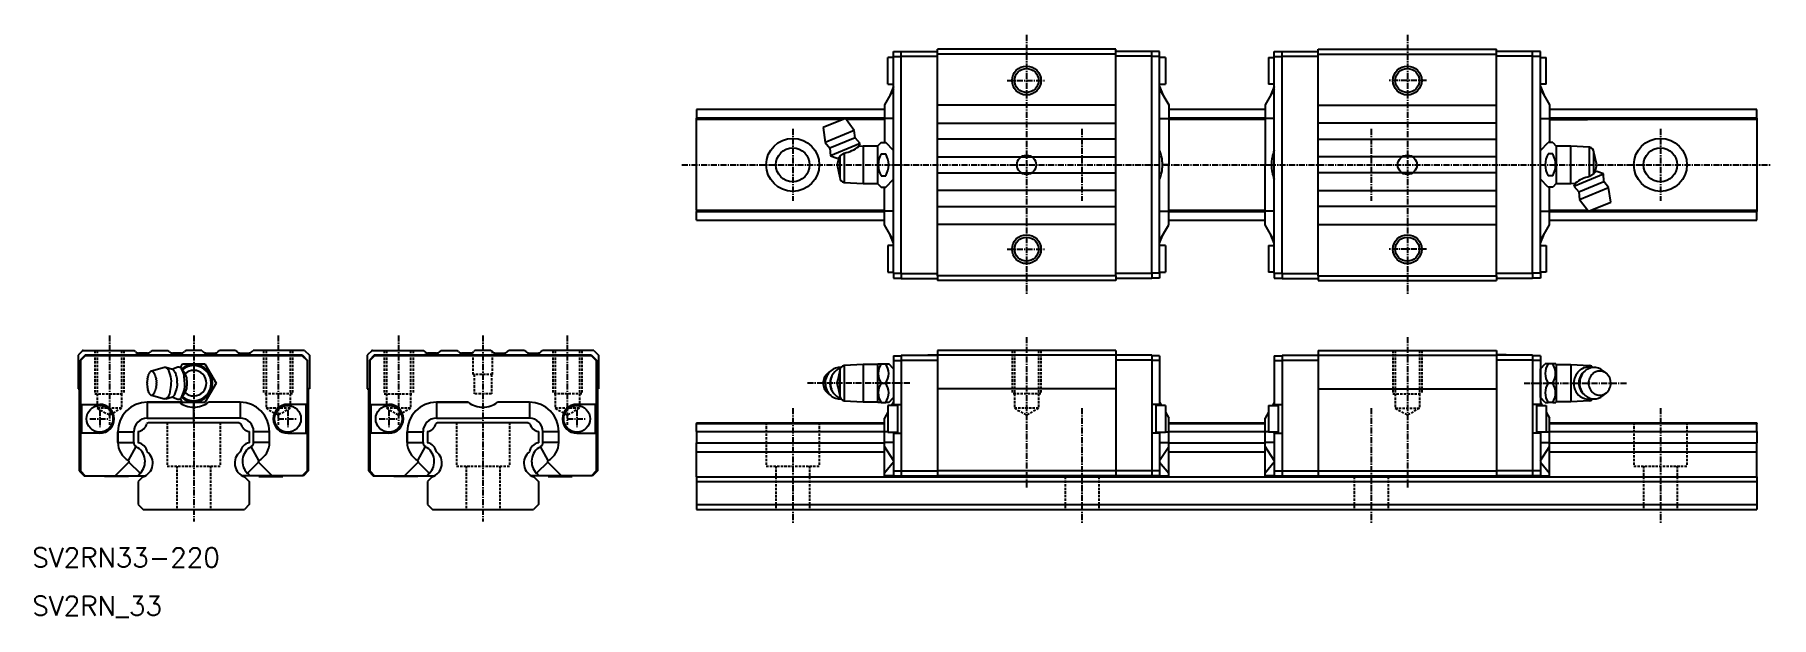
# Model space of a CAD drawing. Extents: x 11 to 371, y 10 to 130.
import ezdxf

# ---------------------------------------------------------------- set-up
doc = ezdxf.new("R2010")
doc.units = 0
doc.linetypes.add('CENTER', pattern=[2, 1.25, -0.25, 0.25, -0.25])
doc.linetypes.add('DASHED', pattern=[0.75, 0.5, -0.25])
doc.layers.get('0').update_dxf_attribs({"linetype": 'CONTINUOUS'})
doc.layers.add('CENTER', color=1, linetype='CENTER')
doc.styles.get("Standard").update_dxf_attribs({"font": 'txt.shx', "bigfont": 'bigfont.shx'})

msp = doc.modelspace()

# ---------------------------------------------------------------- linework, layer by layer
at = {"color": 7, "linetype": 'CONTINUOUS'}
for p, q in [((188.67, 126), (188.67, 127)), ((188.67, 127), (190.27, 127)), ((190.27, 126.05), (190.27, 127.05)), ((190.27, 127.05), (197.77, 127.05)), ((234.77, 127.5), (197.77, 127.5)), ((197.77, 126.5), (197.77, 127.5)), ((197.77, 80.5), (197.77, 126.5)), ((234.77, 126.5), (197.77, 126.5)), ((234.77, 126.5), (234.77, 127.5)), ((242.27, 127.05), (234.77, 127.05)), ((234.77, 80.5), (234.77, 126.5)), ((242.27, 126.05), (242.27, 127.05)), ((243.87, 127), (242.27, 127)), ((243.87, 126), (243.87, 127)), ((267.67, 127), (269.27, 127)), ((267.67, 126), (267.67, 127)), ((269.27, 127.05), (276.77, 127.05)), ((269.27, 126.05), (269.27, 127.05)), ((276.77, 127.5), (313.77, 127.5)), ((276.77, 126.5), (276.77, 127.5)), ((276.77, 126.5), (313.77, 126.5)), ((276.77, 80.5), (276.77, 126.5)), ((313.77, 126.5), (313.77, 127.5)), ((321.27, 127.05), (313.77, 127.05)), ((313.77, 80.5), (313.77, 126.5)), ((321.27, 126.05), (321.27, 127.05)), ((322.87, 127), (321.27, 127)), ((322.87, 126), (322.87, 127)), ((188.67, 125.75), (187.47, 125.75)), ((188.67, 125.75), (187.47, 125.75)), ((187.47, 120.25), (187.47, 125.75)), ((187.47, 120.25), (187.47, 125.75)), ((188.67, 81), (188.67, 126)), ((188.67, 126), (190.27, 126)), ((190.27, 126.05), (197.77, 126.05)), ((190.27, 80.95), (190.27, 126.05)), ((242.27, 126.05), (234.77, 126.05)), ((242.27, 80.95), (242.27, 126.05)), ((243.87, 126), (242.27, 126)), ((243.87, 81), (243.87, 126)), ((245.07, 125.75), (243.87, 125.75)), ((245.07, 125.75), (245.07, 120.25)), ((266.47, 125.75), (266.47, 120.25)), ((266.47, 125.75), (267.67, 125.75)), ((267.67, 81), (267.67, 126)), ((267.67, 126), (269.27, 126)), ((269.27, 80.95), (269.27, 126.05)), ((269.27, 126.05), (276.77, 126.05)), ((321.27, 126.05), (313.77, 126.05)), ((321.27, 80.95), (321.27, 126.05)), ((322.87, 126), (321.27, 126)), ((322.87, 81), (322.87, 126)), ((322.87, 125.75), (324.07, 125.75)), ((322.87, 125.75), (324.07, 125.75)), ((324.07, 120.25), (324.07, 125.75)), ((324.07, 120.25), (324.07, 125.75)), ((188.67, 119.23), (186.77, 115.93)), ((188.67, 119.23), (186.77, 115.93)), ((187.47, 120.25), (188.67, 120.25)), ((187.47, 120.25), (188.67, 120.25)), ((188.67, 119.78), (187.9, 117.9)), ((188.67, 119.78), (187.9, 117.9)), ((243.87, 120.25), (245.07, 120.25)), ((243.87, 119.78), (244.64, 117.9)), ((243.87, 119.23), (245.77, 115.93)), ((267.67, 119.23), (265.77, 115.93)), ((267.67, 120.25), (266.47, 120.25)), ((267.67, 119.78), (266.9, 117.9)), ((324.07, 120.25), (322.87, 120.25)), ((324.07, 120.25), (322.87, 120.25)), ((322.87, 119.78), (323.64, 117.9)), ((322.87, 119.78), (323.64, 117.9)), ((322.87, 119.23), (324.77, 115.93)), ((322.87, 119.23), (324.77, 115.93)), ((186.77, 115.93), (186.77, 113.13)), ((186.77, 115.93), (186.77, 113.13)), ((234.77, 115.85), (197.77, 115.85)), ((245.77, 115.93), (245.77, 113.13)), ((265.77, 115.93), (265.77, 113.13)), ((276.77, 115.85), (313.77, 115.85)), ((324.77, 115.93), (324.77, 113.13)), ((324.77, 115.93), (324.77, 113.13)), ((186.77, 115), (147.77, 115)), ((147.77, 115), (147.77, 113.2)), ((186.77, 113.2), (147.77, 113.2)), ((147.77, 112.9), (147.77, 113.2)), ((178.1, 112.9), (147.77, 112.9)), ((147.77, 94.1), (147.77, 112.9)), ((178.68, 113.14), (174.06, 111.23)), ((180.53, 110.66), (178.68, 113.14)), ((186.77, 112.9), (178.86, 112.9)), ((186.77, 113.13), (186.77, 108.12)), ((186.77, 113.13), (186.77, 108.12)), ((188.67, 113.13), (186.77, 113.13)), ((188.67, 113.13), (186.77, 113.13)), ((197.77, 112.15), (234.77, 112.15)), ((243.87, 113.13), (245.77, 113.13)), ((265.77, 115), (245.77, 115)), ((265.77, 113.2), (245.77, 113.2)), ((245.77, 113.13), (245.77, 103.5)), ((265.77, 112.9), (245.77, 112.9)), ((265.77, 113.13), (265.77, 103.5)), ((267.67, 113.13), (265.77, 113.13)), ((313.77, 112.15), (276.77, 112.15)), ((322.87, 113.13), (324.77, 113.13)), ((322.87, 113.13), (324.77, 113.13)), ((367.77, 115), (324.77, 115)), ((367.77, 113.2), (324.77, 113.2)), ((324.77, 113.13), (324.77, 108.12)), ((324.77, 113.13), (324.77, 108.12)), ((367.77, 112.9), (324.77, 112.9)), ((324.77, 112.9), (332.68, 112.9)), ((367.77, 113.2), (367.77, 115)), ((367.77, 113.2), (367.77, 112.9)), ((367.77, 112.9), (367.77, 94.1)), ((174.06, 111.23), (174.51, 108.17)), ((180.53, 110.66), (174.51, 108.17)), ((174.51, 108.17), (175.48, 106.94)), ((180.71, 109.11), (175.48, 106.94)), ((180.71, 109.11), (180.53, 110.66)), ((181.76, 107.92), (180.71, 109.11)), ((186.11, 108.12), (185.37, 107.37)), ((186.11, 108.12), (187.05, 108.12)), ((188.67, 106.5), (187.05, 108.12)), ((234.77, 108.85), (197.77, 108.85)), ((276.77, 108.85), (313.77, 108.85)), ((322.87, 106.5), (324.49, 108.12)), ((325.43, 108.12), (324.49, 108.12)), ((325.43, 108.12), (326.17, 107.37)), ((175.48, 106.94), (175.58, 105.36)), ((181.76, 107.92), (175.58, 105.36)), ((175.58, 105.36), (176.97, 104.86)), ((176.97, 104.86), (177.45, 105.05)), ((177.31, 105), (176.97, 103.5)), ((177.45, 105.05), (177.57, 105.31)), ((177.57, 105.31), (178.45, 105.95)), ((177.57, 105.31), (177.57, 100.85)), ((178.45, 105.95), (178.45, 99.86)), ((181.48, 107.32), (181.76, 107.92)), ((182.37, 107.37), (181.48, 107.32)), ((181.48, 107.32), (181.48, 107.32)), ((181.48, 107.32), (181.48, 107.32)), ((182.37, 107.37), (182.37, 99.62)), ((185.37, 107.37), (182.37, 107.37)), ((185.37, 107.37), (185.37, 99.62)), ((186.11, 105.81), (187.05, 105.81)), ((197.77, 105.15), (234.77, 105.15)), ((313.77, 105.15), (276.77, 105.15)), ((325.43, 105.81), (324.49, 105.81)), ((326.17, 107.37), (326.17, 99.62)), ((329.17, 107.37), (326.17, 107.37)), ((329.17, 99.62), (329.17, 107.37)), ((333.09, 107.14), (329.17, 107.37)), ((333.09, 101.05), (333.09, 107.14)), ((333.97, 101.69), (333.97, 106.15)), ((334.57, 103.5), (333.97, 106.15)), ((176.97, 103.5), (177.57, 100.85)), ((186.11, 101.19), (187.05, 101.19)), ((197.77, 101.85), (234.77, 101.85)), ((245.77, 103.5), (244.46, 103.5)), ((245.77, 93.87), (245.77, 103.5)), ((265.77, 93.87), (265.77, 103.5)), ((265.77, 103.5), (267.08, 103.5)), ((313.77, 101.85), (276.77, 101.85)), ((325.43, 101.19), (324.49, 101.19)), ((329.79, 99.08), (335.96, 101.64)), ((333.97, 101.69), (333.09, 101.05)), ((334.23, 102), (333.97, 101.69)), ((334.57, 102.14), (334.09, 101.95)), ((334.23, 102), (334.57, 103.5)), ((335.96, 101.64), (334.57, 102.14)), ((336.06, 100.06), (335.96, 101.64)), ((178.45, 99.86), (182.37, 99.62)), ((182.37, 99.62), (185.37, 99.62)), ((185.37, 99.62), (186.11, 98.88)), ((186.11, 98.88), (187.05, 98.88)), ((186.77, 93.87), (186.77, 98.88)), ((187.05, 98.88), (188.67, 100.5)), ((234.77, 98.15), (197.77, 98.15)), ((276.77, 98.15), (313.77, 98.15)), ((324.49, 98.88), (322.87, 100.5)), ((325.43, 98.88), (324.49, 98.88)), ((324.77, 93.87), (324.77, 98.88)), ((326.17, 99.62), (325.43, 98.88)), ((326.17, 99.62), (329.17, 99.62)), ((329.17, 99.62), (330.06, 99.68)), ((330.06, 99.68), (329.79, 99.08)), ((329.79, 99.08), (330.83, 97.89)), ((330.06, 99.68), (330.06, 99.68)), ((330.06, 99.68), (330.06, 99.68)), ((330.83, 97.89), (336.06, 100.06)), ((330.83, 97.89), (331.01, 96.34)), ((331.01, 96.34), (337.03, 98.83)), ((337.03, 98.83), (336.06, 100.06)), ((337.48, 95.77), (337.03, 98.83)), ((147.77, 94.1), (186.77, 94.1)), ((147.77, 94.1), (147.77, 93.8)), ((147.77, 93.8), (186.77, 93.8)), ((147.77, 92), (147.77, 93.8)), ((186.77, 91.07), (186.77, 93.87)), ((188.67, 93.87), (186.77, 93.87)), ((197.77, 94.85), (234.77, 94.85)), ((243.87, 93.87), (245.77, 93.87)), ((245.77, 94.1), (265.77, 94.1)), ((245.77, 91.07), (245.77, 93.87)), ((245.77, 93.8), (265.77, 93.8)), ((267.67, 93.87), (265.77, 93.87)), ((265.77, 91.07), (265.77, 93.87)), ((313.77, 94.85), (276.77, 94.85)), ((322.87, 93.87), (324.77, 93.87)), ((324.77, 94.1), (332.68, 94.1)), ((324.77, 91.07), (324.77, 93.87)), ((324.77, 93.8), (367.77, 93.8)), ((331.01, 96.34), (332.86, 93.86)), ((332.86, 93.86), (337.48, 95.77)), ((333.44, 94.1), (367.77, 94.1)), ((367.77, 94.1), (367.77, 93.8)), ((367.77, 92), (367.77, 93.8)), ((147.77, 92), (186.77, 92)), ((188.67, 87.77), (186.77, 91.07)), ((234.77, 91.15), (197.77, 91.15)), ((243.87, 87.77), (245.77, 91.07)), ((245.77, 92), (265.77, 92)), ((267.67, 87.77), (265.77, 91.07)), ((276.77, 91.15), (313.77, 91.15)), ((322.87, 87.77), (324.77, 91.07)), ((324.77, 92), (367.77, 92)), ((188.67, 86.75), (187.47, 86.75)), ((187.47, 86.75), (187.47, 81.25)), ((188.67, 87.22), (187.9, 89.1)), ((243.87, 87.22), (244.64, 89.1)), ((245.07, 86.75), (243.87, 86.75)), ((245.07, 86.75), (245.07, 81.25)), ((266.47, 86.75), (266.47, 81.25)), ((266.47, 86.75), (267.67, 86.75)), ((267.67, 87.22), (266.9, 89.1)), ((322.87, 87.22), (323.64, 89.1)), ((322.87, 86.75), (324.07, 86.75)), ((324.07, 86.75), (324.07, 81.25)), ((187.47, 81.25), (188.67, 81.25)), ((188.67, 81), (188.67, 80)), ((188.67, 81), (190.27, 81)), ((188.67, 80), (190.27, 80)), ((190.27, 80.95), (197.77, 80.95)), ((190.27, 80.95), (190.27, 79.95)), ((190.27, 79.95), (197.77, 79.95)), ((234.77, 80.5), (197.77, 80.5)), ((197.77, 80.5), (197.77, 79.5)), ((234.77, 79.5), (197.77, 79.5)), ((242.27, 80.95), (234.77, 80.95)), ((234.77, 80.5), (234.77, 79.5)), ((242.27, 79.95), (234.77, 79.95)), ((243.87, 81), (242.27, 81)), ((242.27, 80.95), (242.27, 79.95)), ((243.87, 80), (242.27, 80)), ((243.87, 81.25), (245.07, 81.25)), ((243.87, 81), (243.87, 80)), ((267.67, 81.25), (266.47, 81.25)), ((267.67, 81), (267.67, 80)), ((267.67, 81), (269.27, 81)), ((267.67, 80), (269.27, 80)), ((269.27, 80.95), (276.77, 80.95)), ((269.27, 80.95), (269.27, 79.95)), ((269.27, 79.95), (276.77, 79.95)), ((276.77, 80.5), (313.77, 80.5)), ((276.77, 80.5), (276.77, 79.5)), ((276.77, 79.5), (313.77, 79.5)), ((321.27, 80.95), (313.77, 80.95)), ((313.77, 80.5), (313.77, 79.5)), ((321.27, 79.95), (313.77, 79.95)), ((322.87, 81), (321.27, 81)), ((321.27, 80.95), (321.27, 79.95)), ((322.87, 80), (321.27, 80)), ((324.07, 81.25), (322.87, 81.25)), ((322.87, 81), (322.87, 80)), ((20.5, 65), (19.5, 64)), ((20.5, 65), (31.15, 65)), ((31.41, 64.74), (31.15, 65)), ((34.85, 65), (34.59, 64.74)), ((34.85, 65), (38.15, 65)), ((38.41, 64.74), (38.15, 65)), ((41.85, 65), (41.59, 64.74)), ((45.15, 65), (41.85, 65)), ((45.15, 65), (45.41, 64.74)), ((48.59, 64.74), (48.85, 65)), ((52.15, 65), (48.85, 65)), ((52.15, 65), (52.41, 64.74)), ((55.59, 64.74), (55.85, 65)), ((66.5, 65), (55.85, 65)), ((66.5, 65), (67.5, 64)), ((80.5, 65), (79.5, 64)), ((80.5, 65), (91.15, 65)), ((91.41, 64.74), (91.15, 65)), ((94.85, 65), (94.59, 64.74)), ((94.85, 65), (98.15, 65)), ((98.41, 64.74), (98.15, 65)), ((101.85, 65), (101.59, 64.74)), ((105.15, 65), (101.85, 65)), ((105.15, 65), (105.41, 64.74)), ((108.59, 64.74), (108.85, 65)), ((112.15, 65), (108.85, 65)), ((112.15, 65), (112.41, 64.74)), ((115.59, 64.74), (115.85, 65)), ((126.5, 65), (115.85, 65)), ((126.5, 65), (127.5, 64)), ((234.77, 65), (197.77, 65)), ((197.77, 65), (197.77, 64)), ((234.77, 65), (234.77, 64)), ((276.77, 65), (313.77, 65)), ((276.77, 65), (276.77, 64)), ((313.77, 65), (313.77, 64)), ((19.5, 64), (19.5, 57)), ((20.95, 64), (19.95, 63)), ((19.95, 63), (19.95, 49.05)), ((21, 63.9), (20, 62.9)), ((20, 62.9), (20, 53.8)), ((66.05, 64), (20.95, 64)), ((66, 63.9), (21, 63.9)), ((31.9, 64.05), (31.62, 64.05)), ((33.89, 64.45), (32.11, 64.45)), ((37.46, 61.44), (34.72, 60.69)), ((37.73, 61.44), (37.46, 61.44)), ((39.1, 61.02), (37.73, 61.44)), ((40.18, 61.51), (38.96, 61.06)), ((40.89, 64.45), (39.11, 64.45)), ((40.73, 61.4), (41.19, 62.2)), ((41.19, 62.2), (45.81, 62.2)), ((45.81, 62.2), (48.12, 58.2)), ((46.11, 64.45), (47.89, 64.45)), ((53.11, 64.45), (54.89, 64.45)), ((66, 63.9), (67, 62.9)), ((66.05, 64), (67.05, 63)), ((67, 62.9), (67, 53.8)), ((67.05, 63), (67.05, 40)), ((67.5, 64), (67.5, 57)), ((79.5, 64), (79.5, 57)), ((80.95, 64), (79.95, 63)), ((79.95, 63), (79.95, 49.05)), ((81, 63.9), (80, 62.9)), ((80, 62.9), (80, 53.8)), ((126.05, 64), (80.95, 64)), ((126, 63.9), (81, 63.9)), ((91.9, 64.05), (91.62, 64.05)), ((93.89, 64.45), (92.11, 64.45)), ((100.89, 64.45), (99.11, 64.45)), ((106.11, 64.45), (107.89, 64.45)), ((113.11, 64.45), (114.89, 64.45)), ((126, 63.9), (127, 62.9)), ((126.05, 64), (127.05, 63)), ((127, 62.9), (127, 53.8)), ((127.05, 63), (127.05, 40)), ((127.5, 64), (127.5, 57)), ((182.37, 62.07), (178.45, 61.84)), ((178.45, 61.84), (178.45, 54.56)), ((185.37, 62.07), (182.37, 62.07)), ((182.37, 62.07), (182.37, 54.32)), ((185.5, 62.2), (185.37, 62.07)), ((185.37, 62.07), (185.37, 54.32)), ((185.5, 62.2), (186.11, 62.2)), ((186.11, 62.2), (187.05, 62.2)), ((187.05, 62.2), (187.67, 62.2)), ((188.67, 61.2), (187.67, 62.2)), ((188.67, 63.9), (188.67, 62.9)), ((188.67, 63.9), (190.27, 63.9)), ((188.67, 62.9), (190.27, 62.9)), ((188.67, 62.9), (188.67, 53.8)), ((190.27, 64), (197.77, 64)), ((190.27, 64), (190.27, 63)), ((190.27, 63), (197.77, 63)), ((190.27, 63), (190.27, 40)), ((195.77, 64), (195.77, 64.05)), ((195.77, 64.05), (197.77, 64.05)), ((234.77, 64), (197.77, 64)), ((197.77, 64), (197.77, 57)), ((242.27, 64), (234.77, 64)), ((234.77, 64), (234.77, 57)), ((242.27, 63), (234.77, 63)), ((242.27, 64), (242.27, 63)), ((243.87, 63.9), (242.27, 63.9)), ((242.27, 63), (242.27, 40)), ((243.87, 62.9), (242.27, 62.9)), ((243.87, 63.9), (243.87, 62.9)), ((243.87, 62.9), (243.87, 53.8)), ((267.67, 63.9), (269.27, 63.9)), ((267.67, 63.9), (267.67, 62.9)), ((267.67, 62.9), (267.67, 53.8)), ((267.67, 62.9), (269.27, 62.9)), ((269.27, 64), (276.77, 64)), ((269.27, 64), (269.27, 63)), ((269.27, 63), (276.77, 63)), ((269.27, 63), (269.27, 40)), ((276.77, 64), (313.77, 64)), ((276.77, 64), (276.77, 57)), ((315.77, 64.05), (313.77, 64.05)), ((321.27, 64), (313.77, 64)), ((313.77, 64), (313.77, 57)), ((321.27, 63), (313.77, 63)), ((315.77, 64), (315.77, 64.05)), ((321.27, 64), (321.27, 63)), ((322.87, 63.9), (321.27, 63.9)), ((321.27, 63), (321.27, 40)), ((322.87, 62.9), (321.27, 62.9)), ((322.87, 63.9), (322.87, 62.9)), ((322.87, 62.9), (322.87, 53.8)), ((322.87, 61.2), (323.87, 62.2)), ((324.49, 62.2), (323.87, 62.2)), ((325.43, 62.2), (324.49, 62.2)), ((326.05, 62.2), (325.43, 62.2)), ((326.05, 62.2), (326.17, 62.07)), ((326.17, 62.07), (329.17, 62.07)), ((326.17, 62.07), (326.17, 58.2)), ((329.17, 62.07), (329.17, 58.2)), ((329.17, 62.07), (333.09, 61.84)), ((333.09, 61.84), (333.09, 61.53)), ((41.36, 60.62), (40.94, 61.18)), ((41.69, 60.13), (41.36, 60.62)), ((41.95, 59.63), (41.69, 60.13)), ((48.12, 58.2), (45.81, 54.2)), ((175.68, 60.78), (174.96, 60.18)), ((177.57, 60.85), (176.97, 58.2)), ((176.97, 58.2), (177.57, 55.55)), ((177.57, 60.85), (177.57, 55.55)), ((186.11, 58.2), (187.05, 58.2)), ((322.87, 55.2), (322.87, 61.2)), ((325.43, 58.2), (324.49, 58.2)), ((326.17, 58.2), (326.17, 54.32)), ((329.17, 58.2), (329.17, 54.32)), ((331.65, 60.27), (331.96, 60.58)), ((335.86, 60.78), (336.58, 60.18)), ((19.5, 57), (19.75, 57)), ((19.75, 57), (19.75, 40)), ((40.46, 54.23), (33.87, 54.23)), ((33.87, 54.23), (40.46, 54.23)), ((33.87, 54.23), (33.87, 50.93)), ((33.87, 54.23), (33.87, 50.93)), ((34.72, 55.71), (37.46, 54.96)), ((37.73, 54.96), (37.46, 54.96)), ((37.73, 54.96), (39.1, 55.38)), ((38.96, 55.34), (40.18, 54.89)), ((41.17, 54.23), (40.46, 54.23)), ((41.19, 54.2), (40.73, 55)), ((40.94, 55.22), (41.36, 55.78)), ((45.81, 54.2), (41.19, 54.2)), ((41.36, 55.78), (41.69, 56.27)), ((41.69, 56.27), (41.95, 56.77)), ((43.5, 53.22), (43.5, 54.2)), ((53.13, 54.23), (46.54, 54.23)), ((53.13, 54.23), (53.13, 50.93)), ((67.25, 57), (67.25, 40)), ((67.5, 57), (67.25, 57)), ((79.5, 57), (79.75, 57)), ((79.75, 57), (79.75, 40)), ((93.87, 54.23), (100.46, 54.23)), ((93.87, 54.23), (93.87, 50.93)), ((100.46, 54.23), (93.87, 54.23)), ((93.87, 54.23), (93.87, 50.93)), ((113.13, 54.23), (106.54, 54.23)), ((113.13, 54.23), (113.13, 50.93)), ((127.25, 57), (127.25, 40)), ((127.5, 57), (127.25, 57)), ((178.45, 54.56), (182.37, 54.32)), ((182.37, 54.32), (185.37, 54.32)), ((185.37, 54.32), (185.5, 54.2)), ((186.11, 54.2), (185.5, 54.2)), ((186.11, 54.2), (187.05, 54.2)), ((187.67, 54.2), (187.05, 54.2)), ((187.67, 54.2), (188.67, 55.2)), ((188.67, 54.23), (188.28, 53.55)), ((234.77, 57), (197.77, 57)), ((197.77, 57), (197.77, 40)), ((234.77, 57), (234.77, 40)), ((243.87, 54.23), (244.26, 53.55)), ((267.67, 54.23), (267.28, 53.55)), ((276.77, 57), (313.77, 57)), ((276.77, 57), (276.77, 40)), ((313.77, 57), (313.77, 40)), ((323.87, 54.2), (322.87, 55.2)), ((322.87, 54.23), (323.26, 53.55)), ((323.87, 54.2), (324.49, 54.2)), ((325.43, 54.2), (324.49, 54.2)), ((325.43, 54.2), (326.05, 54.2)), ((326.17, 54.32), (326.05, 54.2)), ((329.17, 54.32), (326.17, 54.32)), ((333.09, 54.56), (329.17, 54.32)), ((331.96, 55.82), (331.65, 56.13)), ((333.09, 54.87), (333.09, 54.56)), ((336.58, 56.22), (335.86, 55.62)), ((20, 53.8), (24, 53.8)), ((20.25, 53.8), (20.25, 47.8)), ((33.87, 50.93), (43.5, 50.93)), ((33.87, 50.93), (43.5, 50.93)), ((43.5, 53.21), (43.5, 53.22)), ((43.5, 53.2), (43.5, 53.21)), ((43.5, 50.93), (43.5, 53.2)), ((43.5, 50.93), (43.5, 53.2)), ((53.13, 50.93), (43.5, 50.93)), ((43.5, 50), (43.5, 50.93)), ((67, 53.8), (63, 53.8)), ((66.75, 53.8), (66.75, 47.8)), ((66.75, 53.8), (66.75, 47.8)), ((80, 53.8), (84, 53.8)), ((80.25, 53.8), (80.25, 47.8)), ((93.87, 50.93), (103.5, 50.93)), ((93.87, 50.93), (103.5, 50.93)), ((113.13, 50.93), (103.5, 50.93)), ((127, 53.8), (123, 53.8)), ((126.75, 53.8), (126.75, 47.8)), ((126.75, 53.8), (126.75, 47.8)), ((187.47, 52.15), (186.77, 50.93)), ((186.77, 48.13), (186.77, 50.93)), ((187.47, 53.55), (187.47, 48.05)), ((189.47, 53.55), (187.47, 53.55)), ((188.67, 53.55), (188.67, 53.8)), ((188.67, 53.8), (190.27, 53.8)), ((189.47, 53.8), (189.47, 47.8)), ((189.47, 53.8), (189.47, 47.8)), ((243.87, 53.8), (242.27, 53.8)), ((243.07, 53.8), (243.07, 47.8)), ((245.07, 53.55), (243.07, 53.55)), ((243.87, 53.55), (243.87, 53.8)), ((245.07, 53.55), (245.07, 48.05)), ((245.07, 52.15), (245.77, 50.93)), ((245.77, 48.13), (245.77, 50.93)), ((266.47, 52.15), (265.77, 50.93)), ((265.77, 48.13), (265.77, 50.93)), ((266.47, 53.55), (266.47, 48.05)), ((266.47, 53.55), (268.47, 53.55)), ((267.67, 53.8), (269.27, 53.8)), ((267.67, 53.55), (267.67, 53.8)), ((268.47, 53.8), (268.47, 47.8)), ((322.87, 53.8), (321.27, 53.8)), ((322.07, 53.8), (322.07, 47.8)), ((322.07, 53.8), (322.07, 47.8)), ((322.07, 53.55), (324.07, 53.55)), ((322.87, 53.55), (322.87, 53.8)), ((324.07, 53.55), (324.07, 48.05)), ((324.07, 52.15), (324.77, 50.93)), ((324.77, 48.13), (324.77, 50.93)), ((19.95, 49.05), (19.95, 44.95)), ((19.95, 44.95), (19.95, 49.05)), ((19.95, 49.05), (20.25, 49.05)), ((20, 47.8), (20, 40)), ((24, 47.8), (20, 47.8)), ((27.77, 48.13), (27.77, 45.9)), ((27.77, 45.9), (27.77, 48.13)), ((27.77, 48.13), (31.07, 48.13)), ((27.77, 48.13), (31.07, 48.13)), ((31.07, 45.9), (31.07, 48.13)), ((31.07, 45.9), (31.07, 48.13)), ((32, 48.15), (32, 45.85)), ((34.1, 50), (33.8, 49.83)), ((52.9, 50), (34.1, 50)), ((52.9, 50), (53.2, 49.83)), ((55, 48.15), (55, 45.85)), ((55.93, 45.9), (55.93, 48.13)), ((59.23, 48.13), (55.93, 48.13)), ((59.23, 45.9), (59.23, 48.13)), ((63, 47.8), (67, 47.8)), ((67, 47.8), (67, 40)), ((79.95, 44.95), (79.95, 49.05)), ((79.95, 49.05), (79.95, 44.95)), ((79.95, 49.05), (80.25, 49.05)), ((84, 47.8), (80, 47.8)), ((80, 47.8), (80, 40)), ((87.77, 45.9), (87.77, 48.13)), ((87.77, 48.13), (87.77, 45.9)), ((87.77, 48.13), (91.07, 48.13)), ((87.77, 48.13), (91.07, 48.13)), ((91.07, 45.9), (91.07, 48.13)), ((91.07, 45.9), (91.07, 48.13)), ((92, 48.15), (92, 45.85)), ((94.1, 50), (93.8, 49.83)), ((112.9, 50), (94.1, 50)), ((112.9, 50), (113.2, 49.83)), ((115, 48.15), (115, 45.85)), ((115.93, 45.9), (115.93, 48.13)), ((119.23, 48.13), (115.93, 48.13)), ((119.23, 45.9), (119.23, 48.13)), ((123, 47.8), (127, 47.8)), ((127, 47.8), (127, 40)), ((147.77, 50), (186.77, 50)), ((147.77, 50), (147.77, 49.83)), ((147.77, 49.83), (186.77, 49.83)), ((147.77, 48.15), (147.77, 49.83)), ((147.77, 48.15), (186.77, 48.15)), ((147.77, 48.15), (147.77, 45.85)), ((187.47, 48.13), (186.77, 48.13)), ((186.77, 45.9), (186.77, 48.13)), ((187.47, 48.05), (189.47, 48.05)), ((188.67, 47.8), (188.67, 48.05)), ((188.67, 47.8), (188.67, 40)), ((188.67, 47.8), (190.27, 47.8)), ((243.87, 47.8), (242.27, 47.8)), ((243.07, 48.05), (245.07, 48.05)), ((243.87, 47.8), (243.87, 48.05)), ((243.87, 47.8), (243.87, 40)), ((245.07, 48.13), (245.77, 48.13)), ((245.77, 50), (265.77, 50)), ((245.77, 49.83), (265.77, 49.83)), ((245.77, 48.15), (265.77, 48.15)), ((245.77, 45.9), (245.77, 48.13)), ((265.77, 45.9), (265.77, 48.13)), ((266.47, 48.13), (265.77, 48.13)), ((268.47, 48.05), (266.47, 48.05)), ((267.67, 47.8), (267.67, 48.05)), ((267.67, 47.8), (267.67, 40)), ((267.67, 47.8), (269.27, 47.8)), ((322.87, 47.8), (321.27, 47.8)), ((324.07, 48.05), (322.07, 48.05)), ((322.87, 47.8), (322.87, 48.05)), ((322.87, 47.8), (322.87, 40)), ((324.07, 48.13), (324.77, 48.13)), ((324.77, 50), (367.77, 50)), ((324.77, 49.83), (367.77, 49.83)), ((324.77, 48.15), (367.77, 48.15)), ((324.77, 45.9), (324.77, 48.13)), ((367.77, 50), (367.77, 49.83)), ((367.77, 48.15), (367.77, 49.83)), ((367.77, 48.15), (367.77, 45.85)), ((19.95, 44.95), (19.95, 40)), ((19.95, 44.95), (20, 44.95)), ((27.77, 45.9), (31.07, 45.9)), ((27.77, 45.9), (31.07, 45.9)), ((29.99, 42.14), (31.59, 45.03)), ((29.99, 42.14), (31.59, 45.03)), ((57.01, 42.14), (55.41, 45.03)), ((59.23, 45.9), (55.93, 45.9)), ((79.95, 44.95), (80, 44.95)), ((79.95, 44.95), (79.95, 40)), ((87.77, 45.9), (91.07, 45.9)), ((87.77, 45.9), (91.07, 45.9)), ((89.99, 42.14), (91.59, 45.03)), ((89.99, 42.14), (91.59, 45.03)), ((117.01, 42.14), (115.41, 45.03)), ((119.23, 45.9), (115.93, 45.9)), ((147.77, 45.85), (186.77, 45.85)), ((147.77, 43.96), (147.77, 45.85)), ((147.77, 43.96), (186.77, 43.96)), ((147.77, 38.76), (147.77, 43.96)), ((188.67, 45.9), (186.77, 45.9)), ((186.77, 45.03), (186.77, 45.9)), ((186.77, 39.49), (186.77, 45.03)), ((188.67, 42.14), (186.77, 45.03)), ((243.87, 45.9), (245.77, 45.9)), ((243.87, 42.14), (245.77, 45.03)), ((245.77, 45.03), (245.77, 45.9)), ((245.77, 45.85), (265.77, 45.85)), ((245.77, 39.49), (245.77, 45.03)), ((245.77, 43.96), (265.77, 43.96)), ((267.67, 45.9), (265.77, 45.9)), ((265.77, 45.03), (265.77, 45.9)), ((267.67, 42.14), (265.77, 45.03)), ((265.77, 39.49), (265.77, 45.03)), ((322.87, 45.9), (324.77, 45.9)), ((322.87, 42.14), (324.77, 45.03)), ((324.77, 45.03), (324.77, 45.9)), ((324.77, 45.85), (367.77, 45.85)), ((324.77, 39.49), (324.77, 45.03)), ((324.77, 43.96), (367.77, 43.96)), ((367.77, 43.96), (367.77, 45.85)), ((367.77, 38.76), (367.77, 43.96)), ((19.75, 40), (20.75, 39)), ((19.95, 40), (20.95, 39)), ((20, 40), (21, 39)), ((30.04, 41.82), (27.22, 39)), ((27.22, 39), (30.04, 41.82)), ((30.04, 41.82), (32.37, 39.49)), ((30.04, 41.82), (32.37, 39.49)), ((56.96, 41.82), (54.63, 39.49)), ((59.78, 39), (56.96, 41.82)), ((67, 40), (66, 39)), ((67.05, 40), (66.05, 39)), ((67.25, 40), (66.25, 39)), ((79.75, 40), (80.75, 39)), ((79.95, 40), (80.95, 39)), ((80, 40), (81, 39)), ((87.22, 39), (90.04, 41.82)), ((90.04, 41.82), (87.22, 39)), ((90.04, 41.82), (92.37, 39.49)), ((90.04, 41.82), (92.37, 39.49)), ((116.96, 41.82), (114.63, 39.49)), ((119.78, 39), (116.96, 41.82)), ((127, 40), (126, 39)), ((127.05, 40), (126.05, 39)), ((127.25, 40), (126.25, 39)), ((188.67, 41.82), (186.77, 39.49)), ((188.67, 40), (188.67, 39)), ((188.67, 40), (190.27, 40)), ((190.27, 40), (197.77, 40)), ((190.27, 40), (190.27, 39)), ((234.77, 40), (197.77, 40)), ((197.77, 40), (197.77, 39)), ((242.27, 40), (234.77, 40)), ((234.77, 40), (234.77, 39)), ((242.27, 40), (242.27, 39)), ((243.87, 40), (242.27, 40)), ((243.87, 41.82), (245.77, 39.49)), ((243.87, 40), (243.87, 39)), ((267.67, 41.82), (265.77, 39.49)), ((267.67, 40), (267.67, 39)), ((267.67, 40), (269.27, 40)), ((269.27, 40), (269.27, 39)), ((269.27, 40), (276.77, 40)), ((276.77, 40), (313.77, 40)), ((276.77, 40), (276.77, 39)), ((313.77, 40), (313.77, 39)), ((321.27, 40), (313.77, 40)), ((321.27, 40), (321.27, 39)), ((322.87, 40), (321.27, 40)), ((322.87, 41.82), (324.77, 39.49)), ((322.87, 40), (322.87, 39)), ((20.75, 39), (20.95, 39)), ((20.95, 39), (21, 39)), ((21, 39), (27.22, 39)), ((25, 38.96), (25, 38.8)), ((30, 38.8), (25, 38.8)), ((27.22, 39), (31.88, 39)), ((27.22, 39), (31.88, 39)), ((30, 38.8), (30, 39)), ((31.88, 39), (32.37, 39.49)), ((31.88, 39), (32.37, 39.49)), ((31.88, 39), (33.5, 39)), ((31.88, 39), (33.5, 39)), ((32.96, 38.76), (32, 37.8)), ((32, 37.8), (32, 33)), ((55.12, 39), (53.5, 39)), ((54.04, 38.76), (55, 37.8)), ((55.12, 39), (54.63, 39.49)), ((55, 37.8), (55, 33)), ((59.78, 39), (55.12, 39)), ((57, 39), (57, 38.8)), ((57, 38.8), (62, 38.8)), ((66, 39), (59.78, 39)), ((62, 38.8), (62, 39)), ((66.05, 39), (66, 39)), ((66.25, 39), (66.05, 39)), ((80.75, 39), (80.95, 39)), ((80.95, 39), (81, 39)), ((81, 39), (87.22, 39)), ((85, 38.96), (85, 38.8)), ((90, 38.8), (85, 38.8)), ((87.22, 39), (91.88, 39)), ((87.22, 39), (91.88, 39)), ((90, 38.8), (90, 39)), ((91.88, 39), (92.37, 39.49)), ((91.88, 39), (92.37, 39.49)), ((91.88, 39), (93.5, 39)), ((91.88, 39), (93.5, 39)), ((92.96, 38.76), (92, 37.8)), ((92, 37.8), (92, 33)), ((115.12, 39), (113.5, 39)), ((114.04, 38.76), (115, 37.8)), ((115.12, 39), (114.63, 39.49)), ((115, 37.8), (115, 33)), ((119.78, 39), (115.12, 39)), ((117, 39), (117, 38.8)), ((117, 38.8), (122, 38.8)), ((126, 39), (119.78, 39)), ((122, 38.8), (122, 39)), ((126.05, 39), (126, 39)), ((126.25, 39), (126.05, 39)), ((147.77, 38.76), (367.77, 38.76)), ((147.77, 38.76), (147.77, 37.8)), ((147.77, 37.8), (367.77, 37.8)), ((147.77, 37.8), (147.77, 33)), ((186.77, 39), (186.77, 39.49)), ((188.67, 39), (186.77, 39)), ((188.67, 39), (190.27, 39)), ((190.27, 39), (197.77, 39)), ((234.77, 39), (197.77, 39)), ((242.27, 39), (234.77, 39)), ((243.87, 39), (242.27, 39)), ((243.87, 39), (245.77, 39)), ((245.77, 39), (245.77, 39.49)), ((265.77, 39), (265.77, 39.49)), ((267.67, 39), (265.77, 39)), ((267.67, 39), (269.27, 39)), ((269.27, 39), (276.77, 39)), ((276.77, 39), (313.77, 39)), ((321.27, 39), (313.77, 39)), ((322.87, 39), (321.27, 39)), ((322.87, 39), (324.77, 39)), ((324.77, 39), (324.77, 39.49)), ((367.77, 38.76), (367.77, 37.8)), ((367.77, 37.8), (367.77, 33)), ((32, 33), (33, 32)), ((55, 33), (54, 32)), ((92, 33), (93, 32)), ((115, 33), (114, 32)), ((147.77, 33), (367.77, 33)), ((147.77, 33), (147.77, 32)), ((367.77, 33), (367.77, 32)), ((33, 32), (54, 32)), ((93, 32), (114, 32)), ((147.77, 32), (367.77, 32))]:
    msp.add_line(p, q, dxfattribs=at)
at = {"color": 3, "linetype": 'DASHED'}
for p, q in [((23, 65), (23, 56)), ((23.5, 65), (23.5, 53)), ((28.5, 65), (28.5, 53)), ((29, 65), (29, 56)), ((58, 65), (58, 56)), ((58.5, 65), (58.5, 53)), ((63.5, 65), (63.5, 53)), ((64, 65), (64, 56)), ((83, 65), (83, 56)), ((83.5, 65), (83.5, 53)), ((88.5, 65), (88.5, 53)), ((89, 65), (89, 56)), ((118, 65), (118, 56)), ((118.5, 65), (118.5, 53)), ((123.5, 65), (123.5, 53)), ((124, 65), (124, 56)), ((213.27, 65), (213.27, 56)), ((213.77, 65), (213.77, 53)), ((218.77, 65), (218.77, 53)), ((219.27, 65), (219.27, 56)), ((292.27, 65), (292.27, 56)), ((292.77, 65), (292.77, 53)), ((297.77, 65), (297.77, 53)), ((298.27, 65), (298.27, 56)), ((101.5, 60), (101.5, 64.66)), ((105.5, 60), (105.5, 64.66)), ((105.5, 60), (101.5, 60)), ((101.7, 60), (101.7, 56)), ((105.3, 60), (105.3, 56)), ((23, 56), (29, 56)), ((64, 56), (58, 56)), ((83, 56), (89, 56)), ((105.3, 56), (101.7, 56)), ((124, 56), (118, 56)), ((219.27, 56), (213.27, 56)), ((292.27, 56), (298.27, 56)), ((23.5, 53), (26, 51.56)), ((28.5, 53), (23.5, 53)), ((28.5, 53), (26, 51.56)), ((58.5, 53), (61, 51.56)), ((63.5, 53), (58.5, 53)), ((63.5, 53), (61, 51.56)), ((88.5, 53), (83.5, 53)), ((83.5, 53), (86, 51.56)), ((88.5, 53), (86, 51.56)), ((123.5, 53), (118.5, 53)), ((118.5, 53), (121, 51.56)), ((123.5, 53), (121, 51.56)), ((218.77, 53), (213.77, 53)), ((213.77, 53), (216.27, 51.56)), ((218.77, 53), (216.27, 51.56)), ((292.77, 53), (297.77, 53)), ((292.77, 53), (295.27, 51.56)), ((297.77, 53), (295.27, 51.56)), ((38, 50), (38, 41)), ((49, 50), (49, 41)), ((98, 50), (98, 41)), ((109, 50), (109, 41)), ((162.27, 50), (162.27, 41)), ((173.27, 50), (173.27, 41)), ((342.27, 50), (342.27, 41)), ((353.27, 50), (353.27, 41)), ((38, 41), (49, 41)), ((40, 41), (40, 32)), ((47, 41), (47, 32)), ((98, 41), (109, 41)), ((100, 41), (100, 32)), ((107, 41), (107, 32)), ((162.27, 41), (173.27, 41)), ((164.27, 41), (164.27, 32)), ((171.27, 41), (171.27, 32)), ((342.27, 41), (353.27, 41)), ((344.27, 41), (344.27, 32)), ((351.27, 41), (351.27, 32)), ((224.27, 38.76), (224.27, 32)), ((231.27, 38.76), (231.27, 32)), ((284.27, 38.76), (284.27, 32)), ((291.27, 38.76), (291.27, 32))]:
    msp.add_line(p, q, dxfattribs=at)
at = {"color": 3, "linetype": 'CONTINUOUS'}
for centre in [(216.27, 121), (295.27, 121), (216.27, 86), (295.27, 86)]:
    msp.add_circle(centre, 3, dxfattribs=at)
at = {"color": 7, "linetype": 'CONTINUOUS'}
for centre, radius in [((216.27, 121), 2.5), ((295.27, 121), 2.5), ((167.77, 103.5), 5.5), ((347.77, 103.5), 5.5), ((167.77, 103.5), 3.5), ((216.27, 103.5), 2), ((295.27, 103.5), 2), ((347.77, 103.5), 3.5), ((216.27, 86), 2.5), ((295.27, 86), 2.5), ((24, 50.8), 2.75), ((24, 50.8), 2.75), ((63, 50.8), 2.75), ((84, 50.8), 2.75), ((84, 50.8), 2.75), ((123, 50.8), 2.75)]:
    msp.add_circle(centre, radius, dxfattribs=at)
for centre, radius, start, end in [((177.03, 113.1), 7.29, 281.2292, 307.55), ((190.12, 103.5), 4.62, 150.0104, 209.9896), ((183.05, 103.5), 4.62, 330.0001, 29.9999), ((236.75, 103.57), 7.71, 359.4563, 22.6234), ((274.79, 103.57), 7.71, 157.3766, 180.5437), ((328.49, 103.5), 4.62, 150.0001, 209.9999), ((321.42, 103.5), 4.62, 330.0104, 29.9896), ((332.97, 106.15), 1, 0, 83.2229), ((236.75, 103.43), 7.71, 337.3766, 0.5437), ((274.79, 103.43), 7.71, 179.4563, 202.6234), ((334.51, 93.9), 7.29, 101.2292, 127.55), ((178.57, 100.85), 1, 180, 263.2229), ((31.62, 58.05), 6, 90, 97.5568), ((32.11, 65.45), 1, 225, 270), ((31.9, 58.55), 5.5, 82.1067, 90), ((33.89, 65.45), 1, 270, 315), ((37.32, 60.44), 1.08, 21.0278, 67.2834), ((39.11, 65.45), 1, 225, 270), ((40.36, 61.03), 0.511, 60.8171, 110.5992), ((40.13, 60.62), 0.984, 34.9878, 60.8171), ((40.89, 65.45), 1, 270, 315), ((43.5, 58.2), 3.88, 229.2393, 130.7607), ((43.5, 58.2), 3.64, 229.0058, 130.9942), ((46.11, 65.45), 1, 225, 270), ((47.89, 65.45), 1, 270, 315), ((53.11, 65.45), 1, 225, 270), ((54.89, 65.45), 1, 270, 315), ((91.62, 58.05), 6, 90, 97.5568), ((92.11, 65.45), 1, 225, 270), ((91.9, 58.55), 5.5, 82.1067, 90), ((93.89, 65.45), 1, 270, 315), ((99.11, 65.45), 1, 225, 270), ((100.89, 65.45), 1, 270, 315), ((106.11, 65.45), 1, 225, 270), ((107.89, 65.45), 1, 270, 315), ((113.11, 65.45), 1, 225, 270), ((114.89, 65.45), 1, 270, 315), ((177.53, 58.6), 2.86, 85.1547, 130.7852), ((178.77, 58.45), 3.11, 109.6894, 146.9357), ((178.57, 60.85), 1, 96.7771, 180), ((189.04, 60.2), 3.54, 145.6279, 214.3721), ((184.13, 60.2), 3.54, 325.6279, 34.3721), ((327.41, 60.2), 3.54, 145.6159, 214.3841), ((322.5, 60.2), 3.54, 325.6273, 34.3727), ((333.01, 58.02), 3.51, 88.6836, 115.1296), ((333.95, 58.75), 2.7, 91.7682, 137.6191), ((332.97, 60.85), 1, 36.791, 83.2229), ((333.05, 59.68), 1.85, 71.5934, 88.6836), ((333.96, 58.46), 2.99, 50.6705, 91.7682), ((35.68, 58.49), 1.81, 173.733, 180.0616), ((30.15, 58.48), 3.71, 356.9724, 0.0616), ((35.68, 58.19), 1.83, 176.9724, 183.2469), ((30.15, 57.88), 3.72, 0.1617, 3.2469), ((35.68, 57.89), 1.81, 180.1617, 186.4986), ((30.03, 59.11), 3.87, 353.733, 356.7047), ((30.01, 57.25), 3.89, 3.5403, 6.4986), ((35.66, 58.78), 1.77, 170.1836, 176.7047), ((29.66, 59.82), 4.32, 350.1836, 352.8665), ((35.61, 59.08), 1.68, 165.9229, 172.8665), ((28.44, 60.87), 5.71, 345.9229, 347.9835), ((35.51, 59.37), 1.51, 160.0922, 167.9835), ((12.24, 67.8), 23.24, 340.0922, 340.6158), ((35.27, 59.69), 1.18, 149.9462, 160.6158), ((36.34, 59.08), 2.41, 144.2871, 149.9462), ((34.78, 60.2), 0.49, 97.1639, 144.2871), ((34.67, 60.06), 0.628, 42.7713, 85.8209), ((33.84, 59.29), 1.76, 34.4113, 42.7713), ((34.16, 59.51), 1.37, 24.8028, 34.4113), ((29.84, 57.52), 6.13, 22.7591, 24.8028), ((33.8, 59.18), 1.84, 16.1339, 22.7591), ((2.14, 50.02), 34.79, 15.7913, 16.1339), ((33.58, 58.91), 2.12, 10.2366, 15.7913), ((66.62, 64.88), 31.46, 190.2366, 190.607), ((33.46, 58.67), 2.29, 5.5412, 10.607), ((51.95, 60.46), 16.29, 185.5412, 186.2483), ((52.31, 55.79), 16.67, 173.4671, 174.1585), ((33.39, 58.43), 2.37, 1.408, 6.2483), ((33.4, 57.96), 2.37, 353.4671, 358.3172), ((49.4, 57.49), 13.64, 177.4766, 178.3172), ((49.33, 58.82), 13.57, 181.408, 182.2531), ((33.37, 58.19), 2.4, 357.4766, 2.2531), ((17.76, 52.92), 22.03, 18.6519, 21.0278), ((34.65, 58.62), 4.21, 354.2322, 18.6519), ((-36.46, 65.81), 75.68, 352.8838, 354.2322), ((38.51, 59.75), 1.39, 55.0676, 65.0564), ((38.94, 60.36), 0.646, 25.4744, 55.0676), ((59.96, 70.38), 22.64, 205.4744, 206.7542), ((38.5, 59.56), 1.4, 7.3483, 26.7542), ((64.94, 62.97), 25.26, 187.3483, 189.748), ((44.97, 57.69), 4.94, 174.0912, 181.156), ((38.26, 58.39), 1.81, 354.0912, 9.748), ((38.29, 59.33), 3.23, 7.3525, 34.9878), ((19.45, 56.9), 22.23, 3.3561, 7.3525), ((36.53, 57.9), 5.12, 345.9353, 3.3561), ((43.5, 58.2), 2.65, 226.8285, 133.1715), ((36.84, 58.2), 5.31, 344.3386, 15.6614), ((176.81, 58.19), 2.75, 156.3696, 179.7225), ((176.69, 58.19), 2.63, 179.7225, 204.1854), ((176.52, 58.31), 2.43, 129.9202, 156.3696), ((177.96, 58.21), 3.45, 155.8923, 180.1998), ((178.07, 58.21), 3.56, 180.1998, 203.7081), ((177.81, 58.28), 3.29, 130.7852, 155.8923), ((178.61, 58.19), 3.14, 141.4466, 179.7942), ((178.46, 58.19), 2.98, 179.7942, 196.5767), ((179.04, 58.22), 3.46, 163.2854, 180.3436), ((179.34, 58.22), 3.76, 180.3436, 196.0273), ((179.18, 58.18), 3.61, 146.9357, 163.2854), ((179.37, 58.2), 2.4, 154.7068, 179.7781), ((179.43, 58.22), 2.46, 180.3823, 205.1326), ((189.04, 56.2), 3.54, 145.6279, 214.3721), ((184.13, 56.2), 3.54, 325.6279, 34.3721), ((327.41, 56.2), 3.54, 145.6273, 214.3727), ((322.5, 56.2), 3.54, 325.6273, 34.3727), ((333.06, 58.09), 3.28, 178.1041, 241.8177), ((333.62, 58.07), 3.83, 136.741, 178.1041), ((332.48, 59.14), 2.27, 115.1296, 136.741), ((333.91, 58.21), 3.08, 126.2099, 230.7496), ((334.64, 58.12), 3.64, 137.6191, 178.8069), ((334.28, 58.13), 3.28, 178.8069, 224.8147), ((335.31, 58.22), 2.45, 168.7966, 180.5394), ((335.86, 58.23), 3.01, 180.5394, 190.1247), ((335.78, 58.13), 2.94, 158.6141, 168.7966), ((335.29, 58.13), 2.42, 190.1247, 202.4646), ((335.25, 58.34), 2.36, 144.8049, 158.6141), ((335.44, 58.2), 2.59, 129.7266, 144.8049), ((335.14, 58.57), 2.12, 111.4007, 129.7266), ((335.19, 58.43), 2.27, 90.6006, 111.4007), ((335.19, 58.67), 2.03, 68.2985, 90.6006), ((335.05, 58.31), 2.42, 50.6319, 68.2985), ((334.9, 58.22), 2.58, 359.4947, 49.3507), ((334.67, 58.22), 2.8, 336.5974, 359.4947), ((33.87, 48.13), 6.1, 90.0008, 179.9992), ((33.87, 48.13), 6.1, 90.0008, 179.9992), ((35.66, 57.6), 1.77, 183.5403, 190.0814), ((29.62, 56.52), 4.37, 7.4277, 10.0814), ((35.61, 57.3), 1.67, 187.4277, 194.4141), ((28.27, 55.42), 5.9, 12.4183, 14.4141), ((35.5, 57.01), 1.5, 192.4183, 200.4132), ((0.54, 44), 35.8, 20.0721, 20.4132), ((35.25, 56.68), 1.15, 200.0721, 211.1208), ((36.02, 57.15), 2.06, 211.1208, 217.8884), ((34.78, 56.18), 0.477, 217.8884, 242.119), ((34.73, 56.09), 0.381, 242.119, 267.2598), ((34.68, 56.31), 0.597, 273.2202, 298.7005), ((34.69, 56.3), 0.589, 298.7005, 314.972), ((33.97, 57.01), 1.59, 314.972, 324.4048), ((34.19, 56.86), 1.33, 324.4048, 334.4057), ((30.32, 58.71), 5.62, 334.4057, 336.6464), ((33.82, 57.2), 1.81, 336.6464, 343.3865), ((8.02, 64.9), 28.74, 343.3865, 343.8022), ((33.59, 57.47), 2.1, 343.8022, 349.4059), ((69.72, 50.72), 34.65, 169.0693, 169.4059), ((33.46, 57.72), 2.28, 349.0693, 354.1585), ((36.57, 56.69), 2.08, 304.0454, 352.8838), ((38.8, 56.17), 0.842, 290.5673, 338.4782), ((19.34, 63.85), 21.76, 338.4782, 340.7177), ((37.38, 57.54), 2.66, 340.7177, 1.156), ((40.38, 55.79), 0.919, 257.7557, 277.7073), ((43.5, 58.2), 5, 232.5609, 270), ((40.47, 55.12), 0.242, 277.7073, 306.3092), ((41.44, 53.79), 1.41, 120.5653, 126.3092), ((40.44, 55.49), 0.561, 300.5653, 331.7244), ((35.45, 58.17), 6.23, 331.7244, 345.9353), ((43.5, 58.2), 5, 270, 307.4391), ((53.13, 48.13), 6.1, 0.0008, 89.9992), ((93.87, 48.13), 6.1, 90.0008, 179.9992), ((93.87, 48.13), 6.1, 90.0008, 179.9992), ((103.5, 58.2), 5, 232.5609, 270), ((103.5, 58.2), 5, 270, 307.4391), ((113.13, 48.13), 6.1, 0.0008, 89.9992), ((176.61, 58.15), 2.53, 204.1854, 229.5249), ((177.73, 58.06), 3.19, 203.7081, 230.0021), ((206.37, 93.02), 48.38, 229.5249, 230.6346), ((178.69, 58.26), 3.23, 196.5767, 217.9131), ((177.58, 57.88), 2.95, 230.0021, 251.8623), ((178.93, 58.1), 3.33, 196.0273, 213.7038), ((178.95, 58.12), 3.36, 213.7038, 231.0042), ((177.52, 57.7), 2.76, 251.8623, 275.2328), ((178.67, 57.76), 2.9, 231.0042, 250.9998), ((178.57, 55.55), 1, 180, 263.2229), ((332.87, 57.73), 2.87, 241.8177, 285.548), ((334.17, 58.02), 3.11, 224.8147, 244.7743), ((334, 57.66), 2.72, 244.7743, 267.3138), ((335.64, 58.27), 2.8, 202.4646, 214.1163), ((332.97, 55.55), 1, 276.7771, 323.209), ((335.2, 57.97), 2.27, 214.1163, 231.3522), ((335.32, 58.13), 2.47, 231.3522, 242.8397), ((334.01, 57.81), 2.87, 267.3138, 310.2475), ((335.16, 57.8), 2.1, 242.8397, 270.3125), ((335.16, 57.9), 2.2, 270.3125, 310.2548), ((335.05, 58.06), 2.39, 309.6388, 336.5974), ((24, 50.8), 3, 270, 90), ((33.87, 48.13), 2.8, 90, 180), ((33.87, 48.13), 2.8, 90, 180), ((53.13, 48.13), 2.8, 0, 90), ((63, 50.8), 3, 90, 270), ((84, 50.8), 3, 270, 90), ((93.87, 48.13), 2.8, 90, 180), ((93.87, 48.13), 2.8, 90, 180), ((113.13, 48.13), 2.8, 0, 90), ((123, 50.8), 3, 90, 270), ((31.42, 50.58), 2.5, 283.5091, 342.3449), ((55.58, 50.58), 2.5, 197.6551, 256.4909), ((91.42, 50.58), 2.5, 283.5091, 342.3449), ((115.58, 50.58), 2.5, 197.6551, 256.4909), ((32.07, 45.9), 4.3, 180.0008, 241.1143), ((32.07, 45.9), 4.3, 180.0008, 241.1143), ((32.07, 45.9), 1, 180, 241.1151), ((32.07, 45.9), 1, 180, 241.1151), ((29.9, 41.96), 3.5, 315, 61.1151), ((29.9, 41.96), 3.5, 315, 61.1151), ((31.42, 43.42), 2.5, 12.4795, 76.4909), ((32, 41.6), 3, 288.5944, 51.7585), ((55, 41.6), 3, 128.2415, 251.4056), ((55.58, 43.42), 2.5, 103.5091, 167.5205), ((57.1, 41.96), 3.5, 118.8849, 225), ((54.93, 45.9), 1, 298.8849, 0), ((54.93, 45.9), 4.3, 298.8857, 359.9992), ((92.07, 45.9), 4.3, 180.0008, 241.1143), ((92.07, 45.9), 4.3, 180.0008, 241.1143), ((92.07, 45.9), 1, 180, 241.1151), ((92.07, 45.9), 1, 180, 241.1151), ((89.9, 41.96), 3.5, 315, 61.1151), ((89.9, 41.96), 3.5, 315, 61.1151), ((91.42, 43.42), 2.5, 12.4795, 76.4909), ((92, 41.6), 3, 288.5944, 51.7585), ((115, 41.6), 3, 128.2415, 251.4056), ((115.58, 43.42), 2.5, 103.5091, 167.5205), ((117.1, 41.96), 3.5, 118.8849, 225), ((114.93, 45.9), 1, 298.8849, 0), ((114.93, 45.9), 4.3, 298.8857, 359.9992), ((29.9, 41.96), 0.2, 315.0002, 61.115), ((57.1, 41.96), 0.2, 118.885, 224.9998), ((89.9, 41.96), 0.2, 315.0002, 61.115), ((117.1, 41.96), 0.2, 118.885, 224.9998)]:
    msp.add_arc(centre, radius, start, end, dxfattribs=at)
at = {"color": 7}
for p in [(20.5, 65), (80.5, 65)]:
    msp.add_point(p, dxfattribs=at)
at = {"layer": 'CENTER', "color": 1, "linetype": 'CENTER'}
for p, q in [((216.27, 130.5), (216.27, 76.5)), ((295.27, 130.5), (295.27, 76.5)), ((212.27, 121), (220.27, 121)), ((299.27, 121), (291.27, 121)), ((167.77, 111), (167.77, 96)), ((227.77, 111), (227.77, 96)), ((287.77, 111), (287.77, 96)), ((347.77, 111), (347.77, 96)), ((144.77, 103.5), (370.77, 103.5)), ((212.27, 86), (220.27, 86)), ((299.27, 86), (291.27, 86)), ((26, 68.12), (26, 49.56)), ((43.5, 68.12), (43.5, 29.52)), ((61, 68.12), (61, 49.56)), ((86, 68.12), (86, 49.56)), ((103.5, 68.12), (103.5, 29.52)), ((121, 68.12), (121, 49.56)), ((216.27, 67.74), (216.27, 36.57)), ((295.27, 67.74), (295.27, 36.57)), ((192.06, 58.2), (170.76, 58.2)), ((319.48, 58.2), (340.78, 58.2)), ((21.96, 50.8), (25.86, 50.8)), ((24, 52.69), (24, 49.09)), ((60.97, 50.8), (64.87, 50.8)), ((63, 52.69), (63, 49.09)), ((81.96, 50.8), (85.86, 50.8)), ((84, 52.69), (84, 49.09)), ((120.97, 50.8), (124.87, 50.8)), ((123, 52.69), (123, 49.09)), ((167.77, 53), (167.77, 29)), ((227.77, 53), (227.77, 29)), ((287.77, 53), (287.77, 29)), ((347.77, 53), (347.77, 29))]:
    msp.add_line(p, q, dxfattribs=at)

# ---------------------------------------------------------------- texts
at = {"color": 7, "linetype": 'CONTINUOUS'}
for s, p in [('SV2RN33-220', (10, 20)), ('SV2RN_33', (10, 10))]:
    msp.add_text(s, height=4, dxfattribs=at).set_placement(p)

doc.saveas('drawing.dxf')
